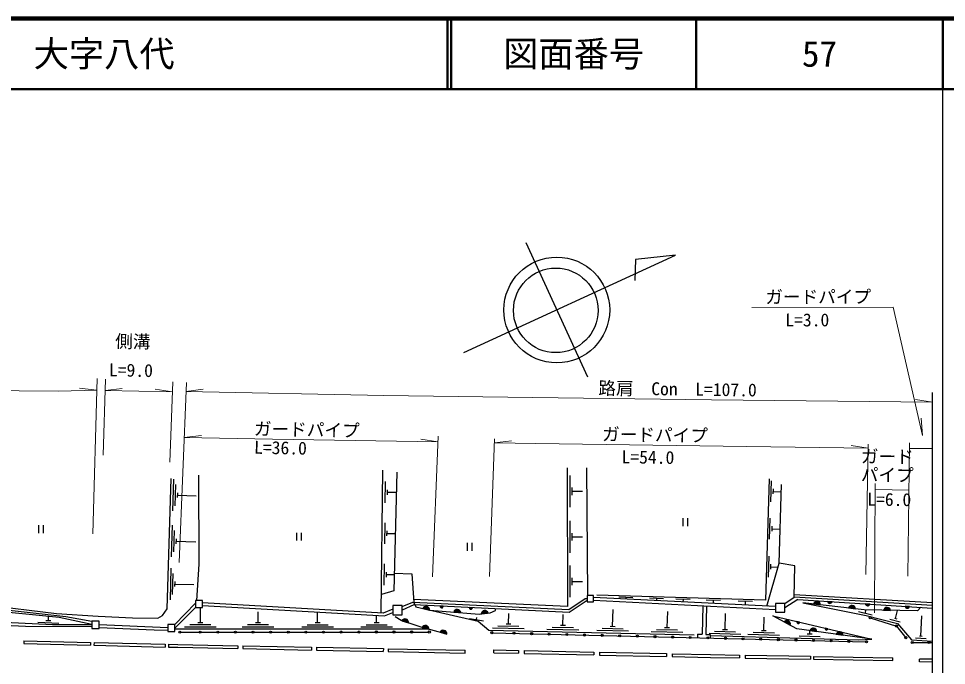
# Model space of a CAD drawing. Units: millimetres at full size, sheet at 1:1000; details may follow other scales. Extents: x 40000 to 680000, y 20000 to 380000.
# Drawn here: x 447890 to 579500, y 288258 to 380000 of the extents above; entities that cross this region are included whole.
import ezdxf
from ezdxf.enums import TextEntityAlignment as Align

# ---------------------------------------------------------------- set-up
doc = ezdxf.new("R2010")
doc.units = ezdxf.units.MM
doc.header["$LTSCALE"] = 1000
for name, color, linetype, lineweight in [('M-BGD', 7, 'Continuous', 25), ('M-BMK-OTRS', 5, 'Continuous', 25), ('M-BMK-SRVR', 3, 'Continuous', 25), ('M-STR-HTXT', 7, 'Continuous', 13), ('M-TTL', 2, 'Continuous', 140), ('M-TTL-BAND', 7, 'Continuous', 25), ('M-TTL-LINE', 7, 'Continuous', 50)]:
    doc.layers.add(name, color=color, linetype=linetype, lineweight=lineweight)
doc.layers.add('M-TTL-TXT', color=7, linetype='Continuous')
doc.styles.add('ＭＳ ゴシック', font='')
doc.styles.get('ＭＳ ゴシック').set_extended_font_data('MS Gothic')

msp = doc.modelspace()

# ---------------------------------------------------------------- hatches: boundary and pattern name
at = {"layer": 'M-BGD'}
for points in [[(505225, 296328, -0.82183), (506191, 296109)], [(508102, 296647, -0.4608), (507890, 296422, -0.4608), (507700, 296667)], [(509615, 295826, -0.82183), (510603, 295744)], [(512256, 296445, -0.4608), (512044, 296220, -0.4608), (511855, 296465)], [(560636, 296981, -0.82183), (561621, 296868)], [(562648, 297340), (563273, 297301, -0.84072)], [(565603, 296407, -0.82183), (566588, 296294)], [(567999, 297002), (568623, 296963, -0.84072)], [(570588, 296089, -0.82183), (571578, 296067)], [(573641, 296646), (574265, 296607, -0.84072)], [(502260, 294604, -0.82183), (503200, 294291)], [(513497, 295568, -0.82183), (514479, 295698)], [(505127, 293647, -0.82183), (506085, 293392)], [(556475, 294437, -0.82183), (557347, 293966)], [(558678, 294404, -0.4608), (558429, 294222, -0.4608), (558287, 294496)], [(560117, 293206, -0.82183), (561098, 293071)], [(562680, 293462, -0.4608), (562430, 293279, -0.4608), (562289, 293554)], [(507682, 292967, -0.82183), (508640, 292712)], [(563866, 292689, -0.82183), (564847, 292553)]]:
    msp.add_hatch(color=256, dxfattribs=at).paths.add_polyline_path(points)

# ---------------------------------------------------------------- linework, layer by layer
for p, q in [((499325, 295705), (499557, 315974)), ((528649, 298181), (528517, 316304)), ((469884, 314674), (469749, 310176)), ((526061, 315203), (526064, 310703)), ((470162, 313915), (470072, 310916)), ((499888, 314328), (499853, 311328)), ((526362, 313478), (526363, 312428)), ((554640, 314443), (554546, 311445)), ((554904, 313284), (554882, 312585)), ((470427, 312756), (470406, 312057)), ((470416, 312407), (473071, 312327)), ((500174, 313175), (500166, 312475)), ((500170, 312825), (501470, 312810)), ((526363, 312953), (527863, 312954)), ((554893, 312935), (556087, 312897)), ((450697, 308151), (450697, 307033)), ((451364, 308151), (451364, 307033)), ((469688, 308139), (469554, 303641)), ((499821, 308486), (499786, 305486)), ((526066, 308747), (526069, 304247)), ((542099, 309131), (542099, 308013)), ((542766, 309131), (542766, 308013)), ((554473, 309147), (554379, 306148)), ((554737, 307988), (554715, 307288)), ((469966, 307381), (469876, 304382)), ((487292, 307074), (487292, 305956)), ((487958, 307074), (487958, 305956)), ((500108, 307332), (500099, 306632)), ((500104, 306982), (501316, 306968)), ((526367, 307022), (526368, 305972)), ((554726, 307638), (555912, 307601)), ((470231, 306222), (470210, 305523)), ((470221, 305872), (473055, 305787)), ((511497, 305639), (511497, 304521)), ((512163, 305639), (512163, 304521)), ((526368, 306497), (527868, 306498)), ((554304, 303757), (554209, 300759)), ((469506, 302063), (469371, 297565)), ((499754, 302651), (499720, 299652)), ((500041, 301498), (500033, 300798)), ((526071, 302424), (526074, 297924)), ((554567, 302598), (554545, 301899)), ((554556, 302248), (555592, 302216)), ((469784, 301305), (469694, 298306)), ((470049, 300146), (470028, 299447)), ((500037, 301148), (501162, 301135)), ((526372, 300700), (526373, 299650)), ((526373, 300175), (527873, 300176)), ((470039, 299796), (472753, 299740)), ((555274, 296622), (529461, 297888)), ((529461, 297498), (555274, 296187)), ((535014, 297854), (533015, 297917)), ((534014, 297886), (534007, 297665)), ((539383, 297718), (537384, 297780)), ((538384, 297749), (538374, 297451)), ((543135, 297600), (541136, 297663)), ((542136, 297631), (542124, 297267)), ((547434, 297466), (545435, 297528)), ((546434, 297497), (546420, 297056)), ((556574, 297020), (557918, 297946)), ((558402, 297608), (556574, 296420)), ((577536, 296762), (557918, 297946)), ((557924, 298318), (577536, 297184)), ((558402, 297608), (577536, 296401)), ((472976, 297103), (470064, 294055)), ((470064, 293555), (472976, 296470)), ((473680, 294342), (473680, 296470)), ((499586, 295690), (473976, 297154)), ((473976, 296761), (499787, 295280)), ((500999, 296239), (499586, 295690)), ((505225, 296328), (506191, 296109)), ((508102, 296647), (507700, 296667)), ((512256, 296445), (511855, 296465)), ((532156, 293804), (532230, 296206)), ((544970, 296710), (544872, 292679)), ((545488, 296684), (545391, 292667)), ((551974, 297324), (549975, 297386)), ((550974, 297355), (550958, 296834)), ((556574, 297020), (555274, 297020)), ((555274, 297020), (555274, 295820)), ((556574, 295820), (556574, 297020)), ((560636, 296981), (561621, 296868)), ((563273, 297301), (562648, 297340)), ((565603, 296407), (566588, 296294)), ((568623, 296963), (567999, 297002)), ((568001, 295679), (568073, 296144)), ((574265, 296607), (573641, 296646)), ((452126, 294627), (452145, 295189)), ((481856, 294342), (481856, 295842)), ((490303, 294338), (490304, 295824)), ((498680, 294334), (498680, 295344)), ((499787, 295280), (500999, 295757)), ((509615, 295826), (510603, 295744)), ((511858, 294935), (513826, 294576)), ((512842, 294756), (512896, 295051)), ((513497, 295568), (514479, 295698)), ((517379, 294143), (517413, 295643)), ((525105, 293966), (525139, 295466)), ((539882, 293627), (539988, 295905)), ((548093, 293363), (548155, 295629)), ((553598, 293213), (553650, 295111)), ((555274, 295820), (556574, 295820)), ((567027, 295905), (568976, 295453)), ((570588, 296089), (571578, 296067)), ((572115, 294955), (572454, 294869)), ((572284, 294912), (572572, 296046)), ((575873, 292428), (576016, 295289)), ((450617, 294377), (453615, 294276)), ((451776, 294639), (452476, 294615)), ((469064, 293609), (459307, 294016)), ((471430, 293742), (475930, 293742)), ((472180, 294042), (475180, 294042)), ((473330, 294342), (474030, 294342)), ((479606, 293742), (484106, 293742)), ((480356, 294042), (483356, 294042)), ((481506, 294342), (482206, 294342)), ((488053, 293739), (492553, 293737)), ((488803, 294039), (491803, 294038)), ((489953, 294339), (490653, 294338)), ((496429, 293735), (500929, 293733)), ((497179, 294035), (500179, 294034)), ((498330, 294335), (499030, 294334)), ((502260, 294604), (503200, 294291)), ((505127, 293647), (506085, 293392)), ((515115, 293595), (519614, 293492)), ((515872, 293878), (518871, 293809)), ((517029, 294151), (517728, 294135)), ((523598, 293700), (526598, 293632)), ((524755, 293974), (525455, 293958)), ((530649, 293539), (533648, 293470)), ((531806, 293812), (532505, 293796)), ((539532, 293635), (540232, 293619)), ((556475, 294437), (557347, 293966)), ((558678, 294404), (558287, 294496)), ((562680, 293462), (562289, 293554)), ((571483, 294805), (572937, 294437)), ((470758, 292977), (506147, 292996)), ((507682, 292967), (508640, 292712)), ((515010, 292899), (568149, 291619)), ((522842, 293418), (527340, 293315)), ((529892, 293256), (534391, 293153)), ((537619, 293079), (542117, 292976)), ((538375, 293362), (541375, 293293)), ((544187, 292696), (544175, 292196)), ((544187, 292696), (544872, 292679)), ((545391, 292667), (545980, 292653)), ((545828, 292825), (550326, 292702)), ((545980, 292653), (545968, 292153)), ((546585, 293105), (549584, 293022)), ((547743, 293373), (548443, 293354)), ((551332, 292674), (555830, 292551)), ((552090, 292954), (555089, 292872)), ((553248, 293222), (553948, 293203)), ((558609, 292476), (561608, 292385)), ((559768, 292741), (560468, 292720)), ((560117, 293206), (561098, 293071)), ((560118, 292730), (560132, 293204)), ((563866, 292689), (564847, 292553)), ((575698, 292437), (576047, 292419)), ((448632, 291761), (448622, 291361)), ((448622, 291361), (458090, 291129)), ((448632, 291761), (458100, 291529)), ((458100, 291529), (458090, 291129)), ((458599, 291517), (458590, 291117)), ((458590, 291117), (468668, 290870)), ((458599, 291517), (468678, 291270)), ((468678, 291270), (468668, 290870)), ((469178, 291258), (469168, 290858)), ((478999, 291056), (478991, 290656)), ((479699, 291042), (479691, 290642)), ((479699, 291042), (489460, 290847)), ((574652, 291506), (577534, 291506)), ((575108, 292166), (576607, 292091)), ((479691, 290642), (489452, 290447)), ((489460, 290847), (489452, 290447)), ((490160, 290833), (490152, 290433)), ((490152, 290433), (499627, 290244)), ((490160, 290833), (499635, 290644)), ((499635, 290644), (499627, 290244)), ((500334, 290630), (500326, 290230)), ((500326, 290230), (511231, 290013)), ((500334, 290630), (511239, 290413)), ((511231, 290013), (511239, 290413)), ((515288, 290056), (515296, 290456)), ((515288, 290056), (518792, 289981)), ((515296, 290456), (518801, 290380)), ((518801, 290380), (518792, 289981)), ((519601, 290363), (519592, 289963)), ((519592, 289963), (529495, 289751)), ((519601, 290363), (529504, 290151)), ((529504, 290151), (529495, 289751)), ((530304, 290134), (530295, 289734)), ((530295, 289734), (539776, 289530)), ((530304, 290134), (539784, 289930)), ((539784, 289930), (539776, 289530)), ((540584, 289913), (540576, 289513)), ((550135, 289725), (550128, 289325)), ((550935, 289711), (550928, 289312)), ((550935, 289711), (560240, 289550)), ((560240, 289550), (560233, 289150)), ((560640, 289543), (560633, 289143)), ((560640, 289543), (571893, 289348)), ((550928, 289312), (560233, 289150)), ((560633, 289143), (571886, 288949)), ((571886, 288949), (571893, 289348)), ((575688, 288765), (575692, 289165)), ((577534, 288745), (575688, 288765)), ((577534, 289145), (575692, 289165))]:
    msp.add_line(p, q, dxfattribs=at)
for points in [[(525720, 316305), (525735, 296609), (503931, 297596)], [(443172, 296857), (453254, 295643), (459187, 295265), (464070, 295002), (467622, 294974), (468318, 295353), (468971, 296291), (469525, 314772)], [(473158, 297470), (473505, 302611), (473460, 315266)], [(501546, 315663), (501102, 298861), (499355, 298340)], [(554360, 314737), (553817, 297492), (529895, 298241)], [(554032, 296683), (555752, 302785), (556120, 313907)], [(557918, 297946), (557979, 302391), (555752, 302785)], [(501167, 301323), (503679, 301234), (503958, 297206), (504253, 296549), (513074, 294546), (514573, 293254), (543739, 292585)], [(419399, 297519), (431131, 295655), (438548, 294921), (445929, 294379), (452722, 294082), (458307, 294077)], [(502319, 296593), (503835, 297212), (525946, 296184), (528273, 297759), (528561, 297759)], [(528561, 297476), (525971, 295779), (503969, 296848), (502319, 296094)], [(458307, 293756), (448877, 293803), (445841, 293921), (438050, 294507), (430826, 295272), (419341, 297142)], [(443172, 296459), (454609, 295199), (458307, 294516)], [(506202, 296106), (513211, 295530), (514765, 295735), (515542, 296070), (515552, 296285)], [(575848, 296507), (575380, 295984), (567837, 296149), (559144, 297154)], [(559144, 297154), (568105, 295331), (572572, 294199), (574553, 291873), (577535, 291723)], [(458306, 294077), (453667, 295035), (443172, 296095)], [(508649, 292710), (505160, 293638), (502144, 294642), (501306, 295129)], [(568672, 295026), (572411, 293849), (573737, 292192)], [(459307, 293656), (467109, 293323), (469064, 293243)], [(506007, 293413), (483554, 293423), (470064, 293423)], [(545976, 292484), (558908, 292130), (567005, 291884), (568934, 291989)], [(469168, 290858), (470482, 290826), (478991, 290656)], [(469178, 291258), (470491, 291226), (478999, 291056)], [(540584, 289913), (546030, 289796), (550135, 289725)], [(540576, 289513), (546022, 289396), (550128, 289325)]]:
    msp.add_lwpolyline(points, dxfattribs=at)
for points in [[(472976, 296470), (473976, 296470), (473976, 297470), (472976, 297470)], [(528561, 297281), (529461, 297281), (529461, 298181), (528561, 298181)], [(500999, 295434), (502319, 295434), (502319, 296754), (500999, 296754)], [(554879, 295299), (568934, 291989), (558287, 293459)], [(458307, 293516), (459307, 293516), (459307, 294516), (458307, 294516)], [(469064, 293055), (470064, 293055), (470064, 294055), (469064, 294055)]]:
    msp.add_lwpolyline(points, close=True, dxfattribs=at)
for centre in [(568672, 295026), (572411, 293849), (470758, 292977), (473647, 292979), (476147, 292980), (478647, 292981), (481147, 292983), (483647, 292984), (486147, 292985), (488647, 292987), (491147, 292988), (493647, 292989), (496147, 292991), (498647, 292992), (501147, 292994), (503647, 292995), (506147, 292996), (515010, 292899), (518163, 292823), (520663, 292763), (523162, 292702), (525661, 292642), (528160, 292582), (530660, 292522), (533159, 292462), (535658, 292401), (538157, 292341), (540657, 292281), (543156, 292221), (545655, 292161), (548155, 292100), (550654, 292040), (573737, 292192), (553153, 291980), (555652, 291920), (558152, 291860), (560651, 291799), (563150, 291739), (565649, 291679), (568149, 291619), (574652, 291506), (577033, 291506)]:
    msp.add_circle(centre, 150, dxfattribs=at)
for centre, radius, start, end in [((505686, 296123), 505, 358.38346, 156.04166), ((507899, 296625), 203, 168.25594, 6.17933), ((510101, 295688), 505, 6.47149, 164.12968), ((512054, 296423), 203, 168.25594, 6.17933), ((561117, 296827), 505, 4.57774, 162.23594), ((562964, 297375), 318, 186.28069, 346.49842), ((566084, 296253), 505, 4.57774, 162.23594), ((568314, 297037), 318, 186.28069, 346.49842), ((571081, 295980), 505, 9.91865, 167.57684), ((573956, 296681), 318, 186.28069, 346.49842), ((502699, 294354), 505, 352.75563, 150.41383), ((514001, 295536), 505, 18.70184, 176.36003), ((505581, 293425), 505, 356.2714, 153.92959), ((556865, 294116), 505, 342.80448, 140.46267), ((558475, 294420), 203, 157.78731, 355.71069), ((560594, 293042), 505, 3.31215, 160.97034), ((562477, 293477), 203, 157.78731, 355.71069), ((508136, 292745), 505, 356.2714, 153.92959), ((564343, 292524), 505, 3.31215, 160.97034)]:
    msp.add_arc(centre, radius, start, end, dxfattribs=at)
at = {"layer": 'M-BMK-OTRS'}
msp.add_line((577524, 247182), (577543, 326990), dxfattribs=at)
at = {"layer": 'M-BMK-SRVR'}
for p, q in [((519829, 348253), (528602, 329173)), ((511041, 332656), (541051, 346453)), ((541051, 346453), (535416, 345850)), ((535416, 345850), (535313, 342851))]:
    msp.add_line(p, q, dxfattribs=at)
for centre, radius in [((524233, 338675), 7500), ((524086, 338617), 6000)]:
    msp.add_circle(centre, radius, dxfattribs=at)
at = {"layer": 'M-STR-HTXT'}
for p, q in [((458402, 306912), (459039, 328949)), ((459876, 318078), (460217, 328837)), ((469341, 317074), (469764, 328459)), ((470660, 302844), (471704, 328402)), ((458990, 327276), (456552, 327564)), ((460166, 327239), (462603, 327538)), ((460166, 327239), (469712, 327074)), ((469712, 327074), (467288, 327457)), ((471652, 327132), (474089, 327423)), ((577542, 325601), (575115, 325969)), ((576113, 320863), (575901, 323309)), ((471383, 320564), (473821, 320859)), ((507376, 319978), (504950, 320356)), ((506599, 300830), (507408, 320781)), ((514665, 300887), (515412, 320413)), ((515389, 319810), (517824, 320126)), ((574045, 300933), (574274, 319819)), ((568397, 319074), (565970, 319449)), ((568048, 301134), (568408, 319635)), ((574265, 319035), (577541, 319035)), ((569313, 295704), (569373, 314054)), ((569370, 313193), (574193, 313134))]:
    msp.add_line(p, q, dxfattribs=at)
for points in [[(576113, 320863), (571924, 339088), (551896, 339045)], [(421163, 330181), (428676, 328846), (434828, 327992), (441720, 327439), (447961, 327202), (453578, 327157), (458990, 327276)], [(471652, 327132), (499695, 326547), (520769, 326247), (546195, 325934), (577542, 325601)], [(507376, 319978), (483899, 320325), (471383, 320564)], [(568397, 319074), (551126, 319307), (521273, 319746), (515389, 319810)]]:
    msp.add_lwpolyline(points, dxfattribs=at)
at = {"layer": 'M-TTL'}
msp.add_line((680000, 380000), (40000, 380000), dxfattribs=at)
at = {"layer": 'M-TTL-BAND'}
msp.add_line((579000, 20000), (579000, 370000), dxfattribs=at)
at = {"layer": 'M-TTL-LINE'}
for p, q in [((508747, 380000), (508747, 370000)), ((509247, 380000), (509247, 370000)), ((543997, 380000), (543997, 370000)), ((579000, 380000), (579000, 370000)), ((40000, 370000), (680000, 370000))]:
    msp.add_line(p, q, dxfattribs=at)

# ---------------------------------------------------------------- texts
at = {"layer": 'M-STR-HTXT', "style": 'ＭＳ ゴシック'}
for s, rotation, p in [('ガードパイプ', 0.124, (553815, 339049)), ('L=3.0', 0.124, (556645, 335787)), ('側溝', 359.011, (461574, 332783)), ('L=9.0', 359.011, (460691, 328715)), ('路肩\u3000Con  L=107.0', 359.295, (530115, 326132)), ('ガードパイプ', 358.905, (481245, 320376)), ('ガードパイプ', 359.156, (530638, 319609)), ('L=36.0', 358.905, (481275, 317736)), ('L=54.0', 359.156, (533401, 316385)), ('ガード', 359.303, (567340, 316464)), ('パイプ', 359.303, (567340, 313855)), ('L=6.0', 359.303, (568256, 310373))]:
    msp.add_text(s, height=1833, rotation=rotation, dxfattribs=at).set_placement(p, align=Align.BOTTOM_LEFT)
at = {"layer": 'M-TTL-TXT', "style": 'ＭＳ ゴシック'}
msp.add_text('周南市大字中須南\u3000大字八代', height=3666, dxfattribs=at).set_placement((405024, 375000), align=Align.MIDDLE_LEFT)
for s, p in [('図面番号', (526622, 375000)), ('57', (561497, 375000))]:
    msp.add_text(s, height=3666, dxfattribs=at).set_placement(p, align=Align.MIDDLE_CENTER)

doc.saveas('drawing.dxf')
